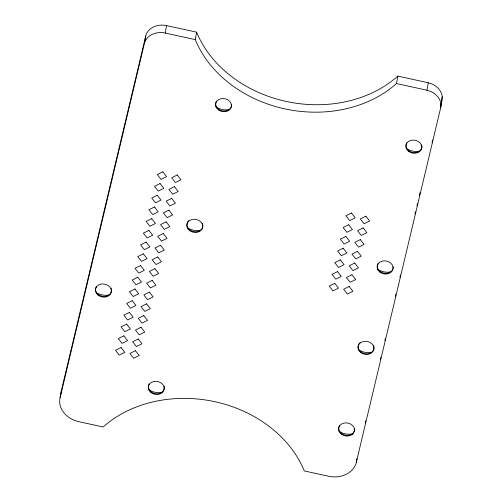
<?xml version="1.0" encoding="UTF-8"?>
<svg xmlns="http://www.w3.org/2000/svg" width="502" height="502" viewBox="0 0 502 502"><rect width="100%" height="100%" fill="white"/><g stroke="black" fill="none" stroke-linecap="round" stroke-linejoin="round"><path stroke-width="0.75" d="M440.674 107.805L442.268 96.873A17.89 14.602 10.2 0 0 432.304 84.123L428.269 82.774L397.81 76.122A118.936 97.068 10.2 0 1 196.621 32.172L166.538 25.602A17.84 14.558 10.2 0 0 145.743 35.968L61.439 390.267L60.102 397.709A23.789 19.415 10.2 0 0 78.839 421.68L103.111 426.982A118.936 97.068 10.2 0 1 304.294 470.926L328.572 476.229A23.789 19.415 10.2 0 0 356.294 462.411L440.674 107.805L442.268 96.873M60.102 397.709L144.407 43.41L145.743 35.968M144.407 43.41A17.84 14.558 10.2 0 1 165.202 33.044L166.538 25.602M440.932 104.316A17.89 14.602 10.2 0 0 430.967 91.565L426.932 90.216L396.473 83.564A118.936 97.068 10.2 0 1 195.284 39.614L196.621 32.172M396.473 83.564L397.81 76.122M356.294 462.411L356.966 458.69M426.932 90.216L428.269 82.774M365.255 422.941L365.801 420.651M380.315 359.645L380.861 357.355M384.852 340.582L385.398 338.292M395.381 296.349L395.921 294.059M399.918 277.286L400.458 274.996M414.978 213.99L415.524 211.7M416.974 205.6L417.52 203.31M419.333 195.686L420.055 192.636M432.034 142.304L432.58 140.014M440.561 106.462L442.017 100.362M165.202 33.044L195.284 39.614M61.031 393.141A23.789 19.415 10.2 0 1 61.439 390.267M108.834 295.05A14.865 12.136 10.2 0 1 96.265 292.584M200.223 230.38A14.865 12.136 10.2 0 1 187.654 227.914M229.69 109.486A14.865 12.136 10.2 0 1 215.766 106.757M420.011 151.064A14.865 12.136 10.2 0 1 406.08 148.328M390.543 271.958A14.865 12.136 10.2 0 1 377.975 269.492M371.398 352.404A14.865 12.136 10.2 0 1 358.836 349.938M162.403 392.263A14.865 12.136 10.2 0 1 148.479 389.533M352.724 433.841A14.865 12.136 10.2 0 1 338.794 431.105M421.711 144.871A8.026 6.551 10.2 0 1 413.14 152.514A8.026 6.551 10.2 0 1 406.783 142.706M231.61 104.441A8.026 6.551 10.2 0 1 222.129 110.816A8.026 6.551 10.2 0 1 216.462 101.134M202.463 223.478A8.026 6.551 10.2 0 1 193.395 231.56A8.026 6.551 10.2 0 1 188.884 220.51M393.198 266.763A8.026 6.551 10.2 0 1 383.716 273.138A8.026 6.551 10.2 0 1 378.056 263.456M373.639 345.501A8.026 6.551 10.2 0 1 364.571 353.584A8.026 6.551 10.2 0 1 360.059 342.533M111.074 288.142A8.026 6.551 10.2 0 1 103.042 296.4A8.026 6.551 10.2 0 1 96.34 286.548M164.104 386.069A8.026 6.551 10.2 0 1 155.532 393.719A8.026 6.551 10.2 0 1 149.176 383.911M354.644 428.796A8.026 6.551 10.2 0 1 345.163 435.165A8.026 6.551 10.2 0 1 339.496 425.483M162.849 171.822L157.302 174.589L161.054 179.383L166.595 176.616L162.849 171.822M160.063 183.537L154.516 186.305L158.262 191.099L163.809 188.332L160.063 183.537M177.256 174.972L171.709 177.733L175.455 182.527L181.002 179.766L177.256 174.972M157.277 195.253L151.73 198.02L155.476 202.814L161.023 200.047L157.277 195.253M174.464 186.688L168.923 189.449L172.669 194.243L178.21 191.482L174.464 186.688M154.484 206.968L148.943 209.736L152.69 214.53L158.237 211.762L154.484 206.968M171.678 198.403L166.131 201.164L169.877 205.958L175.424 203.197L171.678 198.403M151.698 218.684L146.151 221.451L149.903 226.245L155.444 223.478L151.698 218.684M168.892 210.118L163.345 212.879L167.091 217.673L172.638 214.912L168.892 210.118M148.912 230.399L143.365 233.166L147.111 237.961L152.658 235.193L148.912 230.399M166.099 221.834L160.558 224.595L164.305 229.389L169.852 226.628L166.099 221.834M146.126 242.115L140.579 244.882L144.325 249.676L149.872 246.909L146.126 242.115M163.313 233.549L157.766 236.31L161.518 241.104L167.059 238.343L163.313 233.549M143.334 253.83L137.793 256.597L141.539 261.391L147.086 258.624L143.334 253.83M160.527 245.265L154.98 248.026L158.726 252.82L164.273 250.059L160.527 245.265M140.547 265.545L135 268.313L138.753 273.107L144.294 270.34L140.547 265.545M157.741 256.98L152.194 259.741L155.94 264.535L161.487 261.774L157.741 256.98M137.761 277.261L132.214 280.028L135.96 284.822L141.508 282.055L137.761 277.261M154.949 268.695L149.408 271.457L153.154 276.251L158.701 273.49L154.949 268.695M134.975 288.976L129.428 291.744L133.174 296.538L138.721 293.77L134.975 288.976M152.162 280.411L146.615 283.172L150.368 287.966L155.909 285.205L152.162 280.411M132.183 300.692L126.642 303.459L130.388 308.253L135.929 305.486L132.183 300.692M149.376 292.126L143.829 294.887L147.575 299.681L153.123 296.92L149.376 292.126M129.397 312.407L123.85 315.174L127.602 319.969L133.143 317.201L129.397 312.407M146.59 303.842L141.043 306.603L144.789 311.397L150.336 308.636L146.59 303.842M126.611 324.123L121.064 326.89L124.81 331.684L130.357 328.917L126.611 324.123M143.798 315.557L138.257 318.318L142.003 323.112L147.55 320.351L143.798 315.557M351.488 213.03L345.941 215.797L349.687 220.591L355.234 217.824L351.488 213.03M123.825 335.838L118.277 338.605L122.024 343.399L127.571 340.632L123.825 335.838M141.012 327.273L135.465 330.034L139.217 334.828L144.758 332.067L141.012 327.273M348.695 224.745L343.155 227.513L346.901 232.307L352.448 229.539L348.695 224.745M365.889 216.18L360.342 218.941L364.088 223.735L369.635 220.974L365.889 216.18M121.032 347.553L115.491 350.321L119.238 355.115L124.778 352.348L121.032 347.553M138.226 338.988L132.679 341.749L136.425 346.543L141.972 343.782L138.226 338.988M345.909 236.461L340.362 239.228L344.115 244.022L349.656 241.255L345.909 236.461M363.103 227.895L357.556 230.656L361.302 235.451L366.849 232.69L363.103 227.895M135.44 350.703L129.892 353.464L133.639 358.259L139.186 355.498L135.44 350.703M343.123 248.176L337.576 250.944L341.322 255.738L346.869 252.97L343.123 248.176M360.31 239.611L354.77 242.372L358.516 247.166L364.063 244.405L360.31 239.611M340.337 259.892L334.79 262.659L338.536 267.453L344.083 264.686L340.337 259.892M357.524 251.326L351.977 254.087L355.73 258.881L361.271 256.12L357.524 251.326M337.545 271.607L332.004 274.374L335.75 279.168L341.297 276.401L337.545 271.607M354.738 263.042L349.191 265.803L352.937 270.597L358.484 267.836L354.738 263.042M334.759 283.323L329.212 286.09L332.964 290.884L338.505 288.117L334.759 283.323M351.952 274.757L346.405 277.518L350.151 282.312L355.698 279.551L351.952 274.757M349.16 286.473L343.619 289.234L347.365 294.028L352.912 291.267L349.16 286.473M408.609 151.353A8.026 6.551 10.2 0 0 421.686 148.404A8.026 6.551 10.2 0 0 411.238 140.309A8.026 6.551 10.2 0 0 408.609 151.353M379.876 272.109A8.026 6.551 10.2 0 0 392.953 269.154A8.026 6.551 10.2 0 0 382.505 261.059A8.026 6.551 10.2 0 0 379.876 272.109M218.288 109.781A8.026 6.551 10.2 0 0 231.366 106.826A8.026 6.551 10.2 0 0 220.918 98.737A8.026 6.551 10.2 0 0 218.288 109.781M189.555 230.531A8.026 6.551 10.2 0 0 202.632 227.582A8.026 6.551 10.2 0 0 192.184 219.487A8.026 6.551 10.2 0 0 189.555 230.531M360.731 352.555A8.026 6.551 10.2 0 0 373.808 349.605A8.026 6.551 10.2 0 0 363.36 341.511A8.026 6.551 10.2 0 0 360.731 352.555M98.166 295.201A8.026 6.551 10.2 0 0 111.237 292.246A8.026 6.551 10.2 0 0 100.795 284.157A8.026 6.551 10.2 0 0 98.166 295.201M341.322 434.142A8.026 6.551 10.2 0 0 354.393 431.187A8.026 6.551 10.2 0 0 343.952 423.092A8.026 6.551 10.2 0 0 341.322 434.142M151.002 392.564A8.026 6.551 10.2 0 0 164.079 389.615A8.026 6.551 10.2 0 0 153.631 381.52A8.026 6.551 10.2 0 0 151.002 392.564"/></g></svg>
